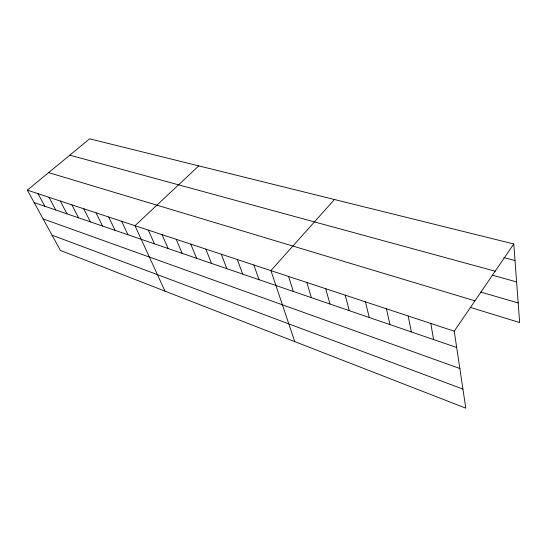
<?xml version="1.0" encoding="UTF-8"?>
<svg xmlns="http://www.w3.org/2000/svg" width="547" height="547" viewBox="0 0 547 547"><rect width="100%" height="100%" fill="white"/><g stroke="black" fill="none" stroke-linecap="round" stroke-linejoin="round"><path stroke-width="0.82" d="M454.242 331.195L513.763 243.955L89.626 138.835L27.35 190.144L60.409 250.437L465.798 408.165L454.242 331.195L27.35 190.144M334.443 199.511L270.922 270.621L294.765 341.622M198.752 165.878L134.979 225.706L164.989 291.127M503.821 257.582L515 260.495M69.804 155.163L495.165 271.209M492.273 275.182L516.607 281.91M480.813 292.064L518.187 302.99M48.649 172.599L474.96 300.829M470.447 307.441L519.65 322.552L513.763 243.955M34.174 202.595L456.683 347.482M43.117 218.903L459.842 368.5M52.033 235.162L462.933 389.108M38.044 193.679L44.827 206.246M49.025 197.303L55.76 209.993M60.3 201.029L66.987 213.843M71.889 204.865L78.515 217.802M83.807 208.797L90.364 221.863M96.053 212.845L102.542 226.041M108.655 217.009L115.068 230.335M121.625 221.296L127.957 234.752M148.326 230.116L154.466 243.846M162.062 234.656L168.093 248.516M176.216 239.333L182.13 253.329M190.8 244.147L196.592 258.287M205.829 249.117L211.491 263.394M221.337 254.239L226.848 268.666M237.336 259.524L242.69 274.095M253.856 264.987L259.039 279.702M288.556 276.454L293.349 291.469M306.799 282.478L311.366 297.65M325.67 288.713L330.005 304.036M345.205 295.168L349.287 310.648M365.444 301.855L369.246 317.492M386.428 308.788L389.929 324.59M408.185 315.975L411.365 331.94M430.776 323.441L433.6 339.564"/></g></svg>
